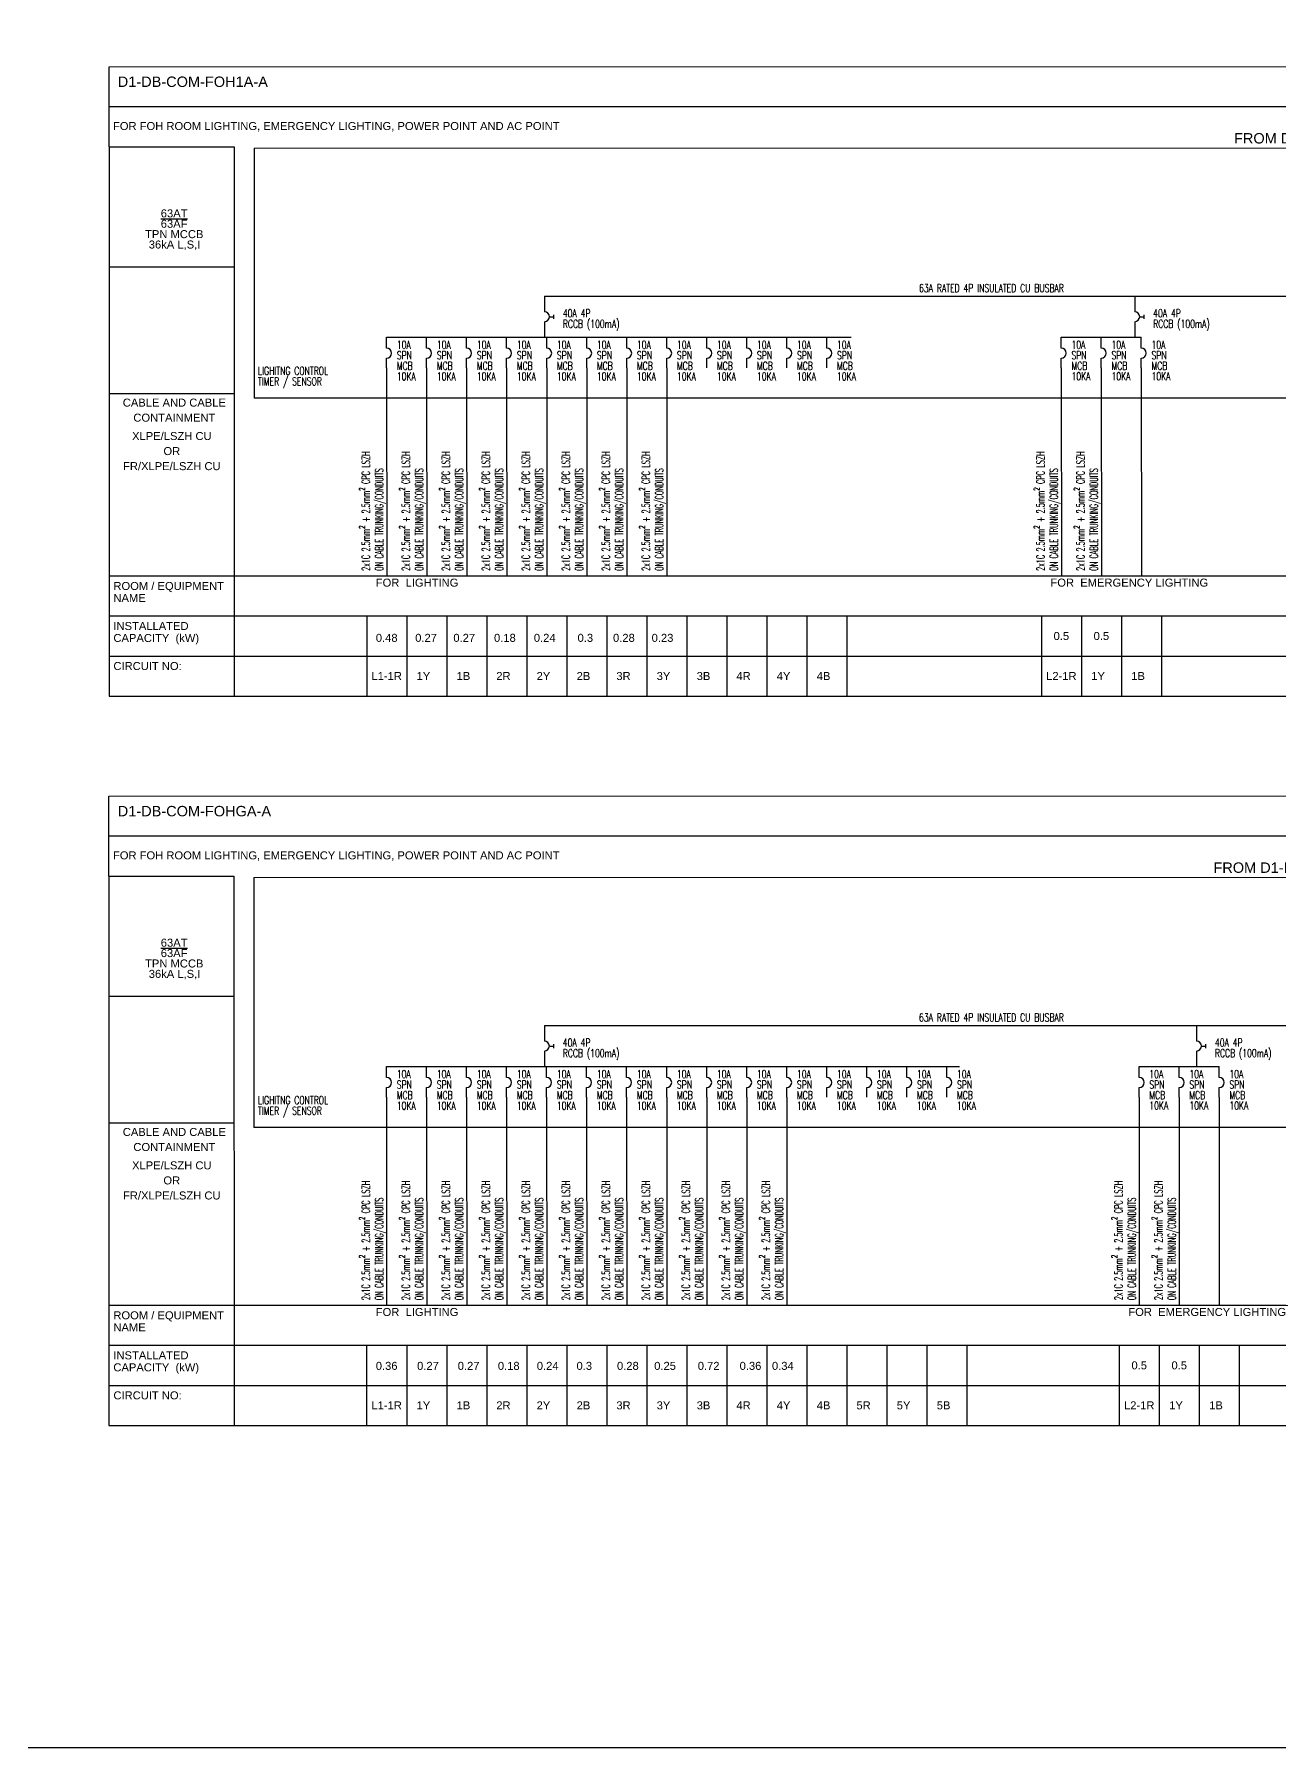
# Model space of a CAD drawing. Header units: inches. Extents: x 155818 to 1515405, y 4999 to 215277.
# Drawn here: x 187919 to 219046, y 134327 to 177141 of the extents above; entities that cross this region are included whole.
import ezdxf
from ezdxf.enums import TextEntityAlignment as Align

# ---------------------------------------------------------------- set-up
doc = ezdxf.new("R2010")
doc.units = ezdxf.units.IN
doc.header["$MEASUREMENT"] = 0
for name, color, linetype in [('-ME-E-Sch DB', 7, 'Continuous'), ('-ME-E-Sch DB_Tx', 7, 'Continuous'), ('E_ELEC----_E-', 7, 'Continuous')]:
    doc.layers.add(name, color=color, linetype=linetype)
doc.styles.add('-ME-Romans', font='romans.shx', dxfattribs={"width": 0.7})
doc.styles.add('-ME_Romans', font='romans.shx', dxfattribs={"width": 0.8})
doc.styles.get("Standard").update_dxf_attribs({"font": 'arial.ttf'})

# ---------------------------------------------------------------- blocks, each defined once
blk = doc.blocks.new('ELEC0303')
at = {"layer": 'E_ELEC----_E-'}
for p, q in [((250, 0), (450, 0)), ((450, 100), (450, -100))]:
    blk.add_line(p, q, dxfattribs=at)
blk.add_arc((0, 0), 250, 270, 90, dxfattribs=at)
blk = doc.blocks.new('ELEC0302')
at = {"layer": 'E_ELEC----_E-'}
blk.add_arc((0, 0), 250, 270, 90, dxfattribs=at)

msp = doc.modelspace()

# ---------------------------------------------------------------- linework, layer by layer
at = {"layer": '-ME-E-Sch DB', "color": 3}
for p, q in [((189787, 174330), (192911, 174330)), ((189787, 174330), (189787, 160606)), ((192911, 174330), (192911, 160606)), ((193411, 174299), (245298, 174302)), ((193411, 174299), (193411, 168052)), ((189787, 171330), (192911, 171330)), ((200668, 170599), (237045, 170600)), ((200668, 170599), (200668, 170209)), ((215421, 170599), (215421, 170209)), ((196725, 169570), (208333, 169570)), ((213586, 169571), (215586, 169571)), ((196725, 168807), (196725, 169048)), ((196725, 168807), (196727, 163607)), ((197725, 168807), (197725, 169048)), ((197725, 168807), (197727, 163607)), ((198725, 168807), (198725, 169048)), ((198725, 168807), (198727, 163607)), ((199725, 168807), (199725, 169048)), ((199725, 168807), (199727, 163607)), ((200725, 168807), (200725, 169048)), ((200725, 168807), (200727, 163607)), ((201725, 168807), (201725, 169048)), ((201725, 168807), (201727, 163607)), ((202725, 168807), (202725, 169048)), ((202725, 168807), (202727, 163607)), ((203725, 168807), (203725, 169048)), ((203725, 168807), (203727, 163607)), ((204725, 168807), (204725, 169048)), ((205725, 168807), (205725, 169048)), ((206725, 168807), (206725, 169048)), ((207725, 168807), (207725, 169048)), ((213586, 168808), (213586, 169049)), ((213586, 168808), (213588, 163607)), ((214586, 168808), (214586, 169049)), ((214586, 168808), (214588, 163607)), ((215586, 168808), (215586, 169049)), ((215586, 168808), (215588, 163607)), ((189797, 168168), (192917, 168168)), ((245298, 168052), (193411, 168052)), ((189797, 163606), (245298, 163607)), ((189797, 162606), (245298, 162606)), ((196227, 162606), (196227, 160606)), ((197227, 162606), (197227, 160606)), ((198227, 162606), (198227, 160606)), ((199227, 162606), (199227, 160606)), ((200227, 162606), (200227, 160606)), ((201227, 162606), (201227, 160606)), ((202227, 162606), (202227, 160606)), ((203227, 162606), (203227, 160606)), ((204227, 162606), (204227, 160606)), ((205227, 162606), (205227, 160606)), ((206227, 162606), (206227, 160606)), ((207227, 162606), (207227, 160606)), ((208227, 162606), (208227, 160606)), ((213088, 162606), (213088, 160606)), ((214088, 162606), (214088, 160606)), ((215088, 162606), (215088, 160606)), ((216088, 162606), (216088, 160606)), ((189797, 161606), (245298, 161606)), ((189787, 160606), (245298, 160606)), ((189786, 156106), (192910, 156106)), ((189786, 156106), (189786, 142382)), ((192910, 156106), (192911, 142382)), ((193410, 156075), (252975, 156078)), ((193410, 156075), (193410, 149828)), ((189786, 153106), (192910, 153106)), ((200667, 152375), (241495, 152376)), ((200667, 152374), (200667, 151985)), ((216964, 152375), (216964, 151985)), ((196724, 151346), (211039, 151346)), ((215532, 151346), (217532, 151346)), ((196724, 150583), (196724, 150824)), ((197724, 150583), (197724, 150824)), ((198724, 150583), (198724, 150824)), ((199724, 150583), (199724, 150824)), ((200724, 150583), (200724, 150824)), ((201724, 150583), (201724, 150824)), ((202724, 150583), (202724, 150824)), ((203724, 150583), (203724, 150824)), ((204724, 150583), (204724, 150824)), ((205724, 150583), (205724, 150824)), ((206724, 150583), (206724, 150824)), ((207724, 150583), (207724, 150824)), ((208724, 150583), (208724, 150824)), ((209724, 150583), (209724, 150824)), ((210724, 150583), (210724, 150824)), ((215532, 150584), (215532, 150825)), ((216532, 150584), (216532, 150825)), ((217532, 150584), (217532, 150825)), ((196724, 150583), (196726, 145382)), ((197724, 150583), (197726, 145382)), ((198724, 150583), (198726, 145382)), ((199724, 150583), (199726, 145382)), ((200724, 150583), (200726, 145382)), ((201724, 150583), (201726, 145382)), ((202724, 150583), (202726, 145382)), ((203724, 150583), (203726, 145382)), ((204724, 150583), (204726, 145382)), ((205724, 150583), (205726, 145382)), ((206724, 150583), (206726, 145383)), ((215532, 150584), (215534, 145383)), ((216532, 150584), (216534, 145383)), ((217532, 150584), (217534, 145383)), ((189796, 149944), (192916, 149944)), ((252975, 149828), (193410, 149828)), ((189796, 145382), (252975, 145383)), ((189796, 144382), (252975, 144382)), ((196226, 144382), (196226, 142381)), ((197226, 144382), (197226, 142381)), ((198226, 144382), (198226, 142381)), ((199226, 144382), (199226, 142381)), ((200226, 144382), (200226, 142381)), ((201226, 144382), (201226, 142382)), ((202226, 144382), (202226, 142382)), ((203226, 144382), (203226, 142382)), ((204226, 144382), (204226, 142382)), ((205226, 144382), (205226, 142382)), ((206226, 144382), (206226, 142382)), ((207226, 144382), (207226, 142382)), ((208226, 144382), (208226, 142382)), ((209226, 144382), (209226, 142382)), ((210226, 144382), (210226, 142382)), ((211226, 144382), (211226, 142382)), ((215034, 144382), (215034, 142382)), ((216034, 144382), (216034, 142382)), ((217034, 144382), (217034, 142382)), ((218034, 144382), (218034, 142382)), ((189796, 143382), (252975, 143382)), ((189786, 142382), (252975, 142382))]:
    msp.add_line(p, q, dxfattribs=at)
for points in [[(189787, 174330), (189787, 176330), (245298, 176332), (245298, 160606)], [(245298, 175332), (189787, 175330)], [(196725, 169298), (196725, 169570)], [(197725, 169298), (197725, 169570)], [(198725, 169298), (198725, 169570)], [(199725, 169298), (199725, 169570)], [(200668, 169959), (200668, 169570)], [(200725, 169298), (200725, 169570)], [(201725, 169298), (201725, 169570)], [(202725, 169298), (202725, 169570)], [(203725, 169298), (203725, 169570)], [(204725, 169298), (204725, 169570)], [(205725, 169298), (205725, 169570)], [(206725, 169298), (206725, 169570)], [(207725, 169298), (207725, 169570)], [(213586, 169299), (213586, 169571)], [(214586, 169299), (214586, 169571)], [(215421, 169959), (215421, 169571)], [(215586, 169299), (215586, 169571)], [(189786, 156106), (189786, 158106), (252975, 158108), (252975, 142382)], [(252975, 157108), (189786, 157106)], [(200667, 151735), (200667, 151346)], [(216964, 151735), (216964, 151346)], [(196724, 151074), (196724, 151346)], [(197724, 151074), (197724, 151346)], [(198724, 151074), (198724, 151346)], [(199724, 151074), (199724, 151346)], [(200724, 151074), (200724, 151346)], [(201724, 151074), (201724, 151346)], [(202724, 151074), (202724, 151346)], [(203724, 151074), (203724, 151346)], [(204724, 151074), (204724, 151346)], [(205724, 151074), (205724, 151346)], [(206724, 151074), (206724, 151346)], [(207724, 151074), (207724, 151346)], [(208724, 151074), (208724, 151346)], [(209724, 151074), (209724, 151346)], [(210724, 151074), (210724, 151346)], [(215532, 151075), (215532, 151346)], [(216532, 151075), (216532, 151346)], [(217532, 151075), (217532, 151346)]]:
    msp.add_lwpolyline(points, dxfattribs=at)
at = {"layer": 'Defpoints'}
msp.add_lwpolyline([(155818, 215277), (261093, 215277), (261093, 134327), (155818, 134327)], close=True, dxfattribs=at)

# ---------------------------------------------------------------- block references
at = {"layer": '-ME-E-Sch DB', "color": 3, "xscale": 0.5, "yscale": 0.5, "zscale": 0.5}
for name, p in [('ELEC0303', (200668, 170084)), ('ELEC0303', (215421, 170084)), ('ELEC0302', (196725, 169173)), ('ELEC0302', (197725, 169173)), ('ELEC0302', (198725, 169173)), ('ELEC0302', (199725, 169173)), ('ELEC0302', (200725, 169173)), ('ELEC0302', (201725, 169173)), ('ELEC0302', (202725, 169173)), ('ELEC0302', (203725, 169173)), ('ELEC0302', (204725, 169173)), ('ELEC0302', (205725, 169173)), ('ELEC0302', (206725, 169173)), ('ELEC0302', (207725, 169173)), ('ELEC0302', (213586, 169174)), ('ELEC0302', (214586, 169174)), ('ELEC0302', (215586, 169174)), ('ELEC0303', (200667, 151860)), ('ELEC0303', (216964, 151860)), ('ELEC0302', (196724, 150949)), ('ELEC0302', (197724, 150949)), ('ELEC0302', (198724, 150949)), ('ELEC0302', (199724, 150949)), ('ELEC0302', (200724, 150949)), ('ELEC0302', (201724, 150949)), ('ELEC0302', (202724, 150949)), ('ELEC0302', (203724, 150949)), ('ELEC0302', (204724, 150949)), ('ELEC0302', (205724, 150949)), ('ELEC0302', (206724, 150949)), ('ELEC0302', (207724, 150949)), ('ELEC0302', (208724, 150949)), ('ELEC0302', (209724, 150949)), ('ELEC0302', (210724, 150949)), ('ELEC0302', (215532, 150950)), ('ELEC0302', (216532, 150950)), ('ELEC0302', (217532, 150950))]:
    msp.add_blockref(name, p, dxfattribs=at)

# ---------------------------------------------------------------- texts
at = {"layer": '-ME-E-Sch DB', "color": 3, "char_height": 200, "attachment_point": 1, "line_spacing_factor": 0.789273, "style": '-ME-Romans'}
for s, insert, width in [('63A RATED 4P INSULATED CU BUSBAR', (210032, 170899), 6030.79), ('40A 4P\\PRCCB (100mA)', (201130, 170269), 2497.13), ('40A 4P\\PRCCB (100mA)', (215883, 170270), 2497.13), ('63A RATED 4P INSULATED CU BUSBAR', (210031, 152674), 6030.79), ('40A 4P\\PRCCB (100mA)', (201129, 152045), 2497.13), ('40A 4P\\PRCCB (100mA)', (217426, 152046), 2497.13)]:
    msp.add_mtext(s, dxfattribs=dict(at, insert=insert, width=width))
at = {"layer": '-ME-E-Sch DB_Tx', "color": 3}
for s, p in [('D1-DB-COM-FOH1A-A', (190005, 175825)), ('D1-DB-COM-FOHGA-A', (190005, 157600))]:
    msp.add_text(s, height=260, dxfattribs=at).set_placement(p)
for s, p in [('ROOM / EQUIPMENT ', (189897, 163356)), ('NAME', (189897, 163056)), ('INSTALLATED ', (189897, 162356)), ('CAPACITY  (kW)', (189897, 162056)), ('CIRCUIT NO:', (189897, 161356)), ('ROOM / EQUIPMENT ', (189896, 145132)), ('NAME', (189896, 144832)), ('CAPACITY  (kW)', (189896, 143832)), ('INSTALLATED ', (189896, 144132)), ('CIRCUIT NO:', (189897, 143132))]:
    msp.add_text(s, height=200, dxfattribs=at).set_placement(p, align=Align.MIDDLE_LEFT)
for s, p in [('0.48', (196727, 162060)), ('0.27', (197711, 162060)), ('0.27', (198665, 162060)), ('0.18', (199681, 162060)), ('0.24', (200676, 162060)), ('0.3', (201691, 162060)), ('0.28', (202655, 162060)), ('0.23', (203620, 162060)), ('0.5', (213588, 162106)), ('0.5', (214588, 162106)), ('L1-1R', (196727, 161106)), ('1Y', (197645, 161106)), ('1B', (198645, 161106)), ('2R', (199645, 161106)), ('2Y', (200645, 161106)), ('2B', (201645, 161106)), ('3R', (202645, 161106)), ('3Y', (203645, 161106)), ('3B', (204645, 161106)), ('4R', (205645, 161106)), ('4Y', (206645, 161106)), ('4B', (207645, 161106)), ('L2-1R', (213588, 161106)), ('1Y', (214506, 161106)), ('1B', (215506, 161106)), ('0.36', (196726, 143869)), ('0.27', (197758, 143869)), ('0.27', (198774, 143869)), ('0.18', (199777, 143869)), ('0.24', (200750, 143869)), ('0.3', (201665, 143869)), ('0.28', (202754, 143869)), ('0.25', (203684, 143869)), ('0.72', (204773, 143869)), ('0.36', (205819, 143869)), ('0.34', (206627, 143869)), ('0.5', (215534, 143882)), ('0.5', (216534, 143882)), ('L1-1R', (196726, 142882)), ('1Y', (197645, 142882)), ('1B', (198645, 142882)), ('2R', (199645, 142882)), ('2Y', (200645, 142882)), ('2B', (201645, 142882)), ('3R', (202645, 142882)), ('3Y', (203645, 142882)), ('3B', (204645, 142882)), ('4R', (205645, 142882)), ('4Y', (206645, 142882)), ('4B', (207645, 142882)), ('5R', (208645, 142882)), ('5Y', (209645, 142882)), ('5B', (210645, 142882)), ('L2-1R', (215534, 142882)), ('1Y', (216453, 142882)), ('1B', (217453, 142882))]:
    msp.add_text(s, height=200, dxfattribs=at).set_placement(p, align=Align.MIDDLE_CENTER)
for s, insert, char_height, width, attachment_point in [('FOR FOH ROOM LIGHTING, EMERGENCY LIGHTING, POWER POINT AND AC POINT', (189887, 174830), 200, 64987.82, 4), ('FROM D1-MDB-COM-FOH1A-A', (217903, 174672), 260, 5550.16, 1), ('FOR  LIGHTING ', (196454, 163539), 200, 6520.24, 1), ('FOR  EMERGENCY LIGHTING  ', (213315, 163540), 200, 6520.24, 1), ('FOR FOH ROOM LIGHTING, EMERGENCY LIGHTING, POWER POINT AND AC POINT', (189886, 156606), 200, 64987.82, 4), ('FROM D1-MDB-COM-FOHGA-A', (217388, 156448), 260, 5550.16, 1), ('FOR  LIGHTING ', (196454, 145315), 200, 6520.24, 1), ('FOR  EMERGENCY LIGHTING  ', (215262, 145316), 200, 6520.24, 1)]:
    msp.add_mtext(s, dxfattribs=dict(at, insert=insert, char_height=char_height, width=width, attachment_point=attachment_point))
at = {"layer": '-ME-E-Sch DB_Tx', "color": 3, "char_height": 200, "width": 4377.18}
for s, insert, attachment_point, line_spacing_factor in [('\\pi1862.73961;{\\L63AT\\P\\pi1866.35489;}63AF\\P\\pi1469.76553;TPN MCCB\\P\\pi1562.46676;36kA L,S,I ', (189218, 172766), 1, 0.778039), ('CABLE AND CABLE \\PCONTAINMENT', (191420, 167748), 5, 1.128527), ('XLPE/LSZH CU\\POR\\PFR/XLPE/LSZH CU', (191357, 166725), 5, 1.128527), ('\\pi1862.73961;{\\L63AT\\P\\pi1866.35489;}63AF\\P\\pi1469.76553;TPN MCCB\\P\\pi1562.46676;36kA L,S,I ', (189218, 154542), 1, 0.778039), ('CABLE AND CABLE \\PCONTAINMENT', (191420, 149524), 5, 1.128527), ('XLPE/LSZH CU\\POR\\PFR/XLPE/LSZH CU', (191356, 148501), 5, 1.128527)]:
    msp.add_mtext(s, dxfattribs=dict(at, insert=insert, attachment_point=attachment_point, line_spacing_factor=line_spacing_factor))
at = {"layer": '-ME-E-Sch DB_Tx', "color": 3, "char_height": 200, "attachment_point": 1, "line_spacing_factor": 0.789273, "style": '-ME-Romans'}
for s, insert, width in [('10A\\PSPN  MCB\\P10KA', (196980, 169483), 458.74), ('10A\\PSPN  MCB\\P10KA', (197980, 169483), 458.74), ('10A\\PSPN  MCB\\P10KA', (198980, 169483), 458.74), ('10A\\PSPN  MCB\\P10KA', (199980, 169483), 458.74), ('10A\\PSPN  MCB\\P10KA', (200980, 169483), 458.74), ('10A\\PSPN  MCB\\P10KA', (201980, 169483), 458.74), ('10A\\PSPN  MCB\\P10KA', (202980, 169483), 458.74), ('10A\\PSPN  MCB\\P10KA', (203980, 169483), 458.74), ('10A\\PSPN  MCB\\P10KA', (204980, 169483), 458.74), ('10A\\PSPN  MCB\\P10KA', (205980, 169483), 458.74), ('10A\\PSPN  MCB\\P10KA', (206980, 169483), 458.74), ('10A\\PSPN  MCB\\P10KA', (207980, 169483), 458.74), ('10A\\PSPN  MCB\\P10KA', (213841, 169484), 458.74), ('10A\\PSPN  MCB\\P10KA', (214841, 169484), 458.74), ('10A\\PSPN  MCB\\P10KA', (215841, 169484), 458.74), ('LIGHITNG CONTROL  TIMER / SENSOR', (193511, 168832), 2504.06), ('10A\\PSPN  MCB\\P10KA', (196979, 151259), 458.74), ('10A\\PSPN  MCB\\P10KA', (197979, 151259), 458.74), ('10A\\PSPN  MCB\\P10KA', (198979, 151259), 458.74), ('10A\\PSPN  MCB\\P10KA', (199979, 151259), 458.74), ('10A\\PSPN  MCB\\P10KA', (200979, 151259), 458.74), ('10A\\PSPN  MCB\\P10KA', (201979, 151259), 458.74), ('10A\\PSPN  MCB\\P10KA', (202979, 151259), 458.74), ('10A\\PSPN  MCB\\P10KA', (203979, 151259), 458.74), ('10A\\PSPN  MCB\\P10KA', (204979, 151259), 458.74), ('10A\\PSPN  MCB\\P10KA', (205979, 151259), 458.74), ('10A\\PSPN  MCB\\P10KA', (206979, 151259), 458.74), ('10A\\PSPN  MCB\\P10KA', (207979, 151259), 458.74), ('10A\\PSPN  MCB\\P10KA', (208979, 151259), 458.74), ('10A\\PSPN  MCB\\P10KA', (209979, 151259), 458.74), ('10A\\PSPN  MCB\\P10KA', (210979, 151259), 458.74), ('10A\\PSPN  MCB\\P10KA', (215787, 151260), 458.74), ('10A\\PSPN  MCB\\P10KA', (216787, 151260), 458.74), ('10A\\PSPN  MCB\\P10KA', (217787, 151260), 458.74), ('LIGHITNG CONTROL  TIMER / SENSOR', (193511, 150608), 2504.06)]:
    msp.add_mtext(s, dxfattribs=dict(at, insert=insert, width=width))
at = {"layer": '-ME-E-Sch DB_Tx', "color": 3, "char_height": 200, "width": 4768.08, "attachment_point": 1, "rotation": 90, "style": '-ME_Romans'}
for insert in [(196038, 163732), (197038, 163732), (198038, 163732), (199038, 163732), (200038, 163732), (201038, 163732), (202038, 163732), (203038, 163732), (212899, 163733), (213899, 163733), (196037, 145508), (197037, 145508), (198037, 145508), (199037, 145508), (200037, 145508), (201037, 145508), (202037, 145508), (203037, 145508), (204037, 145508), (205037, 145508), (206037, 145509), (214845, 145509), (215845, 145509)]:
    msp.add_mtext('\\A1;{\\W0.6;2x1C 2.5mm{\\H0.7x;\\S2^ ;} + 2.5mm{\\H0.7x;\\S2^ ;} CPC LSZH\\PON CABLE TRUNKING/CONDUITS}', dxfattribs=dict(at, insert=insert))

doc.saveas('drawing.dxf')
